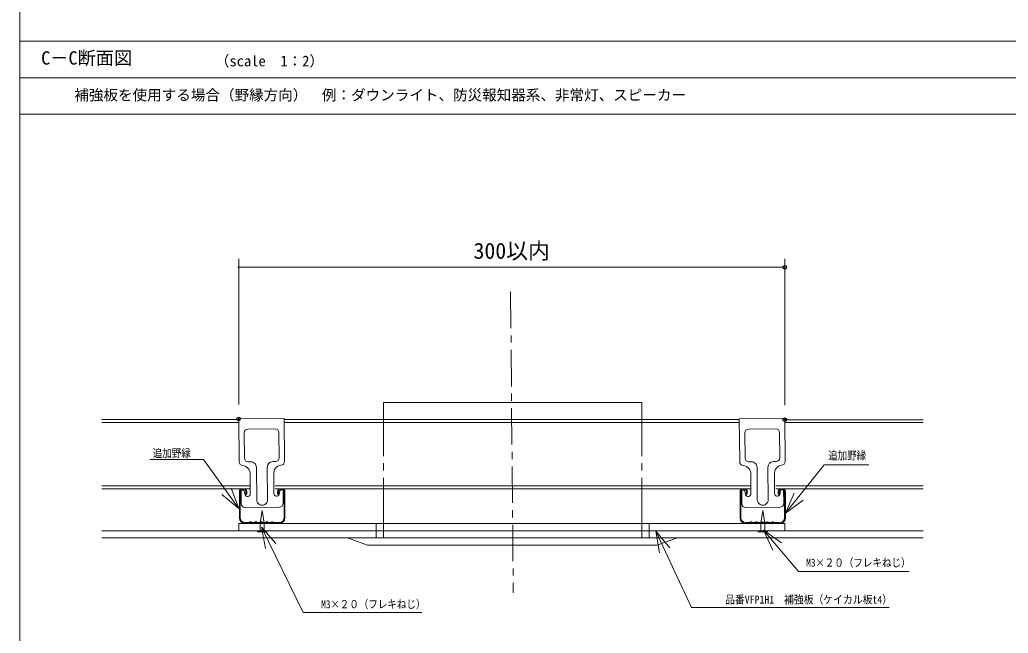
# Model space of a CAD drawing. Units: millimetres, scale not verified. Extents: x -869 to 897, y -284 to 297.
# Drawn here: x 327.8 to 599.3, y -61.7 to 106.8 of the extents above; entities that cross this region are included whole.
import ezdxf
from ezdxf.enums import TextEntityAlignment as Align

# ---------------------------------------------------------------- set-up
doc = ezdxf.new("R2010")
doc.units = ezdxf.units.MM
doc.header["$LTSCALE"] = 2
doc.header["$PDMODE"] = 32
doc.header["$PDSIZE"] = 1
doc.linetypes.add('CHAIN1', pattern=[8, 5, -1, 1, -1])
doc.linetypes.add('USER2', pattern=[19.05, 12.7, -6.35])
doc.layers.add('0-0_0', color=7, linetype='Continuous', lineweight=18)
doc.layers.add('1-D_S_図枠', color=7, linetype='Continuous', lineweight=18)
doc.layers.add('0-6_DEFPOINTS', color=7, linetype='Continuous')
doc.styles.add('ＭＳ ゴシック', font='')
doc.styles.get('ＭＳ ゴシック').set_extended_font_data('MS Gothic')

# ---------------------------------------------------------------- blocks, each defined once
blk = doc.blocks.new('_DOTSMALL')
at = {"layer": '0-0_0'}
blk.add_line((0.062, 0), (-0.062, 0), dxfattribs=at)
blk.add_circle((0, 0), 0.0625, dxfattribs=at)
blk = doc.blocks.new('D13')
at = {"layer": '0-0_0'}
for p, q in [((7485.431, 1295.82), (7485.431, 1335.768)), ((7485.431, 1333.482), (7635.431, 1333.482)), ((7635.431, 1295.62), (7635.431, 1335.768))]:
    blk.add_line(p, q, dxfattribs=at)
at = {"layer": '0-6_DEFPOINTS'}
for p in [(7635.431, 1333.482), (7485.431, 1291.82), (7635.431, 1291.62)]:
    blk.add_point(p, dxfattribs=at)
at = {"layer": '0-0_0', "xscale": 1.856, "yscale": 1.856, "rotation": 180}
blk.add_blockref('_DOTSMALL', (7485.431, 1333.482), dxfattribs=at)
at = {"layer": '0-0_0', "xscale": 1.856, "yscale": 1.856}
blk.add_blockref('_DOTSMALL', (7635.431, 1333.482), dxfattribs=at)
at = {"layer": '0-0_0', "style": 'ＭＳ ゴシック'}
blk.add_text('300以内', height=4.399, dxfattribs=at).set_placement((7549.931, 1334.482), align=Align.BOTTOM_LEFT)

msp = doc.modelspace()

# ---------------------------------------------------------------- linework, layer by layer
at = {"layer": '0-0_0', "linetype": 'CHAIN1'}
for p, q in [((462.627, 32.143), (463.349, -50.576)), ((427.7, -3.001), (427.7, -22.001)), ((498.7, -3.001), (498.7, -22.011))]:
    msp.add_line(p, q, dxfattribs=at)
at = {"layer": '0-0_0', "color": 3}
for p, q in [((427.7, 1.72), (427.7, -3.001)), ((427.7, 1.72), (498.7, 1.72)), ((498.7, 1.72), (498.7, -3.001)), ((400.431, -2.701), (387.932, -2.811)), ((400.431, -2.701), (400.534, -14.501)), ((537.932, -2.711), (525.432, -2.82)), ((537.932, -2.711), (538.035, -14.51)), ((387.932, -2.811), (388.035, -14.61)), ((525.432, -2.82), (525.535, -14.619)), ((391.111, -23.341), (391.065, -18.084)), ((397.61, -23.216), (397.565, -18.027)), ((528.611, -23.35), (528.565, -18.093)), ((535.11, -23.225), (535.065, -18.036)), ((388.602, -22.351), (388.635, -26.155)), ((389.074, -22.351), (388.603, -22.351)), ((389.673, -23.642), (389.469, -22.669)), ((399.054, -23.56), (399.24, -22.584)), ((399.63, -22.259), (400.102, -22.259)), ((400.135, -26.055), (400.102, -22.271)), ((427.7, -22.001), (427.7, -35.501)), ((498.7, -22.011), (498.7, -35.501)), ((526.575, -22.36), (526.103, -22.36)), ((526.103, -22.36), (526.136, -26.164)), ((527.173, -23.651), (526.97, -22.679)), ((536.554, -23.569), (536.741, -22.593)), ((537.13, -22.268), (537.602, -22.268)), ((537.635, -26.064), (537.602, -22.28)), ((389.644, -27.147), (399.144, -27.064)), ((527.144, -27.156), (536.644, -27.073)), ((387.932, -31.501), (387.932, -33.501)), ((537.932, -31.511), (387.932, -31.511)), ((537.932, -31.511), (537.932, -33.511)), ((350.307, -33.501), (487.807, -33.501)), ((463.2, -33.501), (463.2, -35.501)), ((487.807, -33.511), (575.937, -33.511)), ((350.307, -35.501), (487.807, -35.501)), ((423.266, -37.501), (417.771, -35.501)), ((423.266, -37.501), (502.861, -37.501)), ((487.807, -35.511), (575.937, -35.511)), ((502.861, -37.501), (508.331, -35.511))]:
    msp.add_line(p, q, dxfattribs=at)
at = {"layer": '0-0_0', "color": 4}
for p, q in [((387.932, -3.001), (350.307, -3.001)), ((387.932, -3.801), (350.307, -3.801)), ((400.431, -3.001), (525.432, -3.001)), ((400.431, -3.801), (525.432, -3.801)), ((537.932, -3.011), (575.937, -3.011)), ((537.932, -3.811), (575.937, -3.811)), ((391.092, -21.201), (350.307, -21.201)), ((397.931, -21.201), (487.807, -21.201)), ((528.593, -21.211), (487.807, -21.211)), ((535.432, -21.211), (575.937, -21.211)), ((391.092, -22.001), (350.307, -22.001)), ((397.931, -22.001), (487.807, -22.001)), ((528.593, -22.011), (487.807, -22.011)), ((535.432, -22.011), (575.937, -22.011))]:
    msp.add_line(p, q, dxfattribs=at)
at = {"layer": '0-0_0', "color": 2}
for p, q in [((389.526, -13.597), (389.465, -6.597)), ((390.456, -5.589), (397.956, -5.523)), ((398.964, -6.514), (399.025, -13.514)), ((527.026, -13.606), (526.965, -6.606)), ((527.956, -5.598), (535.456, -5.532)), ((536.465, -6.523), (536.526, -13.523)), ((390.534, -14.588), (391.44, -14.58)), ((392.876, -25.015), (392.797, -16.069)), ((395.875, -24.989), (395.797, -16.042)), ((398.034, -14.523), (397.284, -14.529)), ((528.035, -14.597), (528.94, -14.589)), ((530.376, -25.024), (530.298, -16.078)), ((533.376, -24.998), (533.298, -16.051)), ((535.535, -14.532), (534.785, -14.538)), ((388.131, -30.001), (388.131, -22.751)), ((388.381, -30.001), (388.381, -22.751)), ((388.881, -22.251), (389.381, -22.251)), ((389.881, -22.751), (389.881, -23.501)), ((389.881, -23.501), (390.131, -23.501)), ((390.131, -23.501), (390.131, -22.751)), ((398.631, -23.501), (398.631, -22.751)), ((398.881, -23.501), (398.631, -23.501)), ((398.881, -22.751), (398.881, -23.501)), ((399.881, -22.251), (399.381, -22.251)), ((400.381, -30.001), (400.381, -22.751)), ((400.631, -30.001), (400.631, -22.751)), ((525.632, -30.011), (525.632, -22.761)), ((525.882, -30.011), (525.882, -22.761)), ((526.382, -22.261), (526.882, -22.261)), ((527.382, -22.761), (527.382, -23.511)), ((527.382, -23.511), (527.632, -23.511)), ((527.632, -23.511), (527.632, -22.761)), ((536.132, -23.511), (536.132, -22.761)), ((536.382, -23.511), (536.132, -23.511)), ((536.382, -22.761), (536.382, -23.511)), ((537.382, -22.261), (536.882, -22.261)), ((537.882, -30.011), (537.882, -22.761)), ((538.132, -30.011), (538.132, -22.761)), ((389.631, -31.251), (390.622, -31.251)), ((389.631, -31.501), (390.622, -31.501)), ((391.011, -31.057), (390.685, -31.22)), ((391.011, -31.307), (390.685, -31.47)), ((391.777, -31.22), (391.24, -31.041)), ((391.777, -31.47), (391.24, -31.291)), ((392.527, -31.033), (391.967, -31.22)), ((392.527, -31.283), (391.967, -31.47)), ((393.277, -31.22), (392.717, -31.033)), ((393.277, -31.47), (392.717, -31.283)), ((394.027, -31.033), (393.467, -31.22)), ((394.027, -31.283), (393.467, -31.47)), ((394.777, -31.22), (394.217, -31.033)), ((394.777, -31.47), (394.217, -31.283)), ((395.527, -31.033), (394.967, -31.22)), ((395.527, -31.283), (394.967, -31.47)), ((396.277, -31.22), (395.717, -31.033)), ((396.277, -31.47), (395.717, -31.283)), ((397.004, -31.04), (396.467, -31.22)), ((397.004, -31.291), (396.467, -31.47)), ((397.559, -31.22), (397.233, -31.057)), ((397.559, -31.47), (397.233, -31.307)), ((399.131, -31.501), (397.661, -31.501)), ((399.131, -31.251), (397.693, -31.251)), ((527.132, -31.261), (528.123, -31.261)), ((527.132, -31.511), (528.123, -31.511)), ((528.512, -31.066), (528.186, -31.229)), ((528.512, -31.316), (528.186, -31.479)), ((529.278, -31.229), (528.741, -31.05)), ((529.278, -31.479), (528.741, -31.3)), ((530.028, -31.042), (529.468, -31.229)), ((530.028, -31.292), (529.468, -31.479)), ((530.778, -31.229), (530.218, -31.042)), ((530.778, -31.479), (530.218, -31.292)), ((531.528, -31.042), (530.968, -31.229)), ((531.528, -31.292), (530.968, -31.479)), ((532.278, -31.229), (531.718, -31.042)), ((532.278, -31.479), (531.718, -31.292)), ((533.028, -31.042), (532.468, -31.229)), ((533.028, -31.292), (532.468, -31.479)), ((533.778, -31.229), (533.218, -31.042)), ((533.778, -31.479), (533.218, -31.292)), ((534.505, -31.3), (533.967, -31.479)), ((534.505, -31.05), (533.968, -31.229)), ((535.06, -31.229), (534.734, -31.066)), ((535.06, -31.479), (534.734, -31.316)), ((536.632, -31.511), (535.162, -31.511)), ((536.632, -31.261), (535.194, -31.261))]:
    msp.add_line(p, q, dxfattribs=at)
at = {"layer": '0-0_0'}
for p, q in [((363.482, -13.909), (378.25, -13.909)), ((548.697, -15.436), (561.023, -15.436)), ((387.953, -27.398), (385.829, -21.786)), ((538.144, -28.691), (542.969, -25.124)), ((394.381, -27.94), (393.86, -31.416)), ((394.903, -31.416), (394.381, -27.94)), ((531.882, -27.949), (531.36, -31.425)), ((532.403, -31.425), (531.882, -27.949)), ((394.381, -31.416), (393.86, -31.416)), ((393.86, -31.416), (393.86, -33.501)), ((394.171, -32.506), (395.326, -38.394)), ((394.903, -31.416), (394.381, -31.416)), ((394.903, -33.501), (394.903, -31.416)), ((531.36, -31.425), (531.36, -33.511)), ((531.882, -31.425), (531.36, -31.425)), ((532.403, -31.425), (531.882, -31.425)), ((532.403, -33.511), (532.403, -31.425)), ((393.078, -33.501), (393.078, -33.814)), ((395.685, -33.501), (393.078, -33.501)), ((395.685, -33.814), (393.078, -33.814)), ((395.685, -33.814), (395.685, -33.501)), ((502.504, -33.647), (503.543, -39.556)), ((530.578, -33.511), (530.578, -33.823)), ((533.185, -33.511), (530.578, -33.511)), ((533.185, -33.823), (530.578, -33.823)), ((532.041, -33.404), (534.616, -38.824)), ((533.185, -33.823), (533.185, -33.511)), ((385.277, -35.501), (385.133, -35.501)), ((385.701, -35.501), (385.277, -35.501)), ((386.396, -35.502), (385.701, -35.501)), ((387.318, -35.501), (386.396, -35.502)), ((388.442, -35.502), (387.318, -35.501)), ((391.138, -35.501), (389.741, -35.501)), ((394.741, -35.501), (393.442, -35.502)), ((397.605, -35.501), (396.138, -35.501)), ((528.639, -35.511), (527.242, -35.511)), ((532.242, -35.511), (530.942, -35.511)), ((535.105, -35.511), (533.639, -35.511)), ((541.702, -44.751), (572.016, -44.751)), ((438.212, -55.994), (405.677, -55.994)), ((566.575, -54.634), (512.276, -54.634))]:
    msp.add_line(p, q, dxfattribs=at)
at = {"layer": '0-0_0', "linetype": 'USER2'}
for p, q in [((425.7, -31.511), (425.7, -35.501)), ((500.7, -31.511), (500.7, -35.501))]:
    msp.add_line(p, q, dxfattribs=at)
at = {"layer": '0-0_0'}
for points in [[(378.25, -13.909), (387.953, -27.398), (383.308, -23.6)], [(548.697, -15.436), (538.144, -28.691), (540.539, -23.19)], [(405.677, -55.994), (394.171, -32.506), (398.115, -37.027)], [(512.276, -54.634), (502.504, -33.647), (506.359, -38.245)], [(541.702, -44.751), (532.041, -33.404), (536.981, -36.81)], [(525.942, -35.511), (524.819, -35.511), (523.896, -35.511), (523.201, -35.511), (522.778, -35.511), (522.634, -35.511)]]:
    msp.add_lwpolyline(points, dxfattribs=at)
at = {"layer": '0-0_0', "color": 2}
for centre, radius, start, end in [((390.465, -6.589), 1, 90.5, 180.5), ((397.964, -6.523), 1, 0.5, 90.5), ((527.965, -6.598), 1, 90.5, 180.5), ((535.465, -6.532), 1, 0.5, 90.5), ((398.025, -13.523), 1, 270.5, 0.5), ((535.526, -13.532), 1, 270.5, 0.5), ((390.526, -13.588), 1, 180.5, 270.5), ((391.298, -16.082), 1.5, 0.5, 90.5), ((397.297, -16.029), 1.5, 90.5, 180.5), ((528.026, -13.597), 1, 180.5, 270.5), ((528.798, -16.091), 1.5, 0.5, 90.5), ((534.798, -16.038), 1.5, 90.5, 180.5), ((388.881, -22.751), 0.75, 90, 180), ((388.881, -22.751), 0.5, 90, 180), ((389.381, -22.751), 0.75, 0, 90), ((389.381, -22.751), 0.5, 0, 90), ((399.381, -22.751), 0.75, 90, 180), ((399.381, -22.751), 0.5, 90, 180), ((399.881, -22.751), 0.75, 0, 90), ((399.881, -22.751), 0.5, 0, 90), ((526.382, -22.761), 0.75, 90, 180), ((526.382, -22.761), 0.5, 90, 180), ((526.882, -22.761), 0.75, 0, 90), ((526.882, -22.761), 0.5, 0, 90), ((536.882, -22.761), 0.75, 90, 180), ((536.882, -22.761), 0.5, 90, 180), ((537.382, -22.761), 0.75, 0, 90), ((537.382, -22.761), 0.5, 0, 90), ((394.375, -25.002), 1.5, 180.5, 0.5), ((531.876, -25.011), 1.5, 180.5, 0.5), ((389.631, -30.001), 1.5, 180, 270), ((389.631, -30.001), 1.25, 180, 270), ((390.551, -30.951), 0.3, 270, 296.52237), ((390.551, -31.201), 0.3, 270, 296.52237), ((391.145, -31.325), 0.3, 71.53485, 116.52235), ((391.145, -31.575), 0.3, 71.53485, 116.52235), ((391.872, -30.935), 0.3, 251.53485, 288.46515), ((391.872, -31.185), 0.3, 251.53485, 288.46515), ((392.622, -31.317), 0.3, 71.53485, 108.46515), ((392.622, -31.567), 0.3, 71.53485, 108.46515), ((393.372, -30.935), 0.3, 251.53485, 288.46515), ((393.372, -31.185), 0.3, 251.53485, 288.46515), ((394.122, -31.317), 0.3, 71.53485, 108.46515), ((394.122, -31.567), 0.3, 71.53485, 108.46515), ((394.872, -30.935), 0.3, 251.53485, 288.46515), ((394.872, -31.185), 0.3, 251.53485, 288.46515), ((395.622, -31.317), 0.3, 71.53485, 108.46515), ((395.622, -31.567), 0.3, 71.53485, 108.46515), ((396.372, -30.935), 0.3, 251.56505, 288.43494), ((396.372, -31.185), 0.3, 251.53485, 288.37451), ((397.099, -31.325), 0.3, 63.47764, 108.43495), ((397.099, -31.575), 0.3, 63.47764, 108.46515), ((397.693, -30.951), 0.3, 243.47765, 270), ((397.693, -31.201), 0.3, 243.47765, 270), ((399.131, -30.001), 1.25, 270, 0), ((399.131, -30.001), 1.5, 270, 0), ((527.132, -30.011), 1.5, 180, 270), ((527.132, -30.011), 1.25, 180, 270), ((528.052, -30.961), 0.3, 270, 296.52237), ((528.052, -31.211), 0.3, 270, 296.52237), ((528.646, -31.335), 0.3, 71.53485, 116.52235), ((528.646, -31.585), 0.3, 71.53485, 116.52235), ((529.373, -30.945), 0.3, 251.53485, 288.46515), ((529.373, -31.195), 0.3, 251.53485, 288.46515), ((530.123, -31.327), 0.3, 71.53485, 108.46515), ((530.123, -31.577), 0.3, 71.53485, 108.46515), ((530.873, -30.945), 0.3, 251.53485, 288.46515), ((530.873, -31.195), 0.3, 251.53485, 288.46515), ((531.623, -31.327), 0.3, 71.53485, 108.46515), ((531.623, -31.577), 0.3, 71.53485, 108.46515), ((532.373, -30.945), 0.3, 251.53485, 288.46515), ((532.373, -31.195), 0.3, 251.53485, 288.46515), ((533.123, -31.327), 0.3, 71.53485, 108.46515), ((533.123, -31.577), 0.3, 71.53485, 108.46515), ((533.873, -30.944), 0.3, 251.56505, 288.43494), ((533.873, -31.195), 0.3, 251.53485, 288.37451), ((534.6, -31.335), 0.3, 63.47764, 108.43495), ((534.6, -31.585), 0.3, 63.47764, 108.46515), ((535.194, -30.961), 0.3, 243.47765, 270), ((535.194, -31.211), 0.3, 243.47765, 270), ((536.632, -30.011), 1.5, 270, 0), ((536.632, -30.011), 1.25, 270, 0)]:
    msp.add_arc(centre, radius, start, end, dxfattribs=at)
at = {"layer": '0-0_0', "color": 3}
for centre, radius, start, end in [((389.035, -14.601), 1, 180.5, 270.5), ((388.771, -17.888), 2.302, 355.11094, 83.20868), ((399.855, -17.791), 2.302, 97.79132, 185.88906), ((399.534, -14.51), 1, 270.5, 0.5), ((526.535, -14.61), 1, 180.5, 270.5), ((526.271, -17.897), 2.302, 355.11094, 83.20868), ((537.355, -17.8), 2.302, 97.79132, 185.88906), ((537.035, -14.519), 1, 270.5, 0.5), ((389.078, -22.751), 0.4, 11.80993, 90.5), ((390.361, -23.344), 0.75, 203.29607, 0.78648), ((398.361, -23.274), 0.75, 180.21352, 337.70393), ((399.633, -22.659), 0.4, 90.5, 169.19007), ((526.578, -22.76), 0.4, 11.80993, 90.5), ((527.861, -23.353), 0.75, 203.29607, 0.78648), ((535.861, -23.283), 0.75, 180.21352, 337.70393), ((537.134, -22.668), 0.4, 90.5, 169.19007), ((389.635, -26.147), 1, 180.5, 270.5), ((399.135, -26.064), 1, 270.5, 0.5), ((527.136, -26.156), 1, 180.5, 270.5), ((536.635, -26.073), 1, 270.5, 0.5)]:
    msp.add_arc(centre, radius, start, end, dxfattribs=at)
at = {"layer": '1-D_S_図枠'}
for p, q in [((327.799, -263.06), (327.799, 282.9)), ((327.799, 100.9), (883.239, 100.9)), ((327.799, 90.9), (883.239, 90.9)), ((327.799, 80.9), (883.239, 80.9))]:
    msp.add_line(p, q, dxfattribs=at)

# ---------------------------------------------------------------- block references
at = {"layer": '0-0_0'}
msp.add_blockref('D13', (-7097.5, -1294.63), dxfattribs=at)

# ---------------------------------------------------------------- texts
at = {"layer": '0-0_0', "style": 'ＭＳ ゴシック'}
for s, height, p in [('C－C断面図', 3.666, (333.679, 93.4)), ('（scale\u30001：2）', 2.933, (381.388, 93.15)), ('補強板を使用する場合（野縁方向）\u3000例：ダウンライト、防災報知器系、非常灯、スピーカー', 2.933, (342.782, 83.808))]:
    msp.add_text(s, height=height, dxfattribs=at).set_placement(p, align=Align.BOTTOM_LEFT)
for s, width, p in [('追加野縁', 0.85, (364.319, -13.998)), ('追加野縁', 0.85, (549.822, -14.634)), ('M3×２０（フレキねじ）', 0.85, (543.826, -44.054)), ('品番VFP1H1\u3000補強板（ケイカル板t4）', 0.9, (521.538, -54.191)), ('M3×２０（フレキねじ）', 0.85, (410.609, -55.458))]:
    msp.add_text(s, height=2.199, dxfattribs=dict(at, width=width)).set_placement(p, align=Align.BOTTOM_LEFT)

doc.saveas('drawing.dxf')
